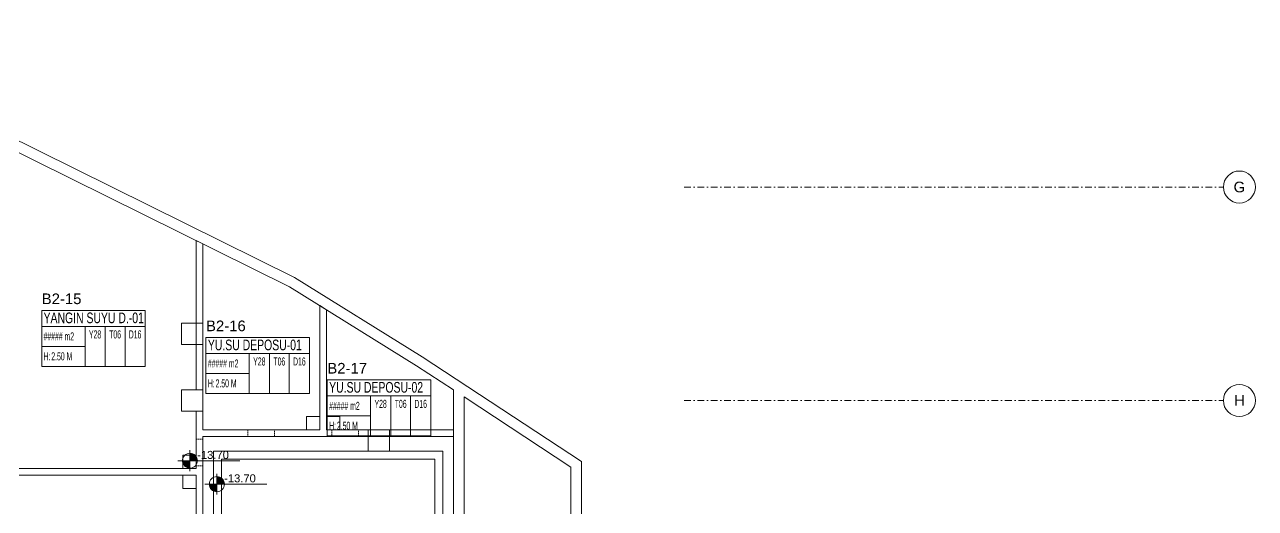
# Model space of a CAD drawing. Header units: metres. Extents: x -17822 to 152406, y -4219 to 19791.
# Drawn here: x 9953 to 14566, y 3635 to 5449 of the extents above; entities that cross this region are included whole.
import ezdxf
from ezdxf.enums import TextEntityAlignment as Align

# ---------------------------------------------------------------- set-up
doc = ezdxf.new("R2010")
doc.units = ezdxf.units.M
doc.header["$LTSCALE"] = 100
doc.header["$MEASUREMENT"] = 0
doc.linetypes.add('DASHDOT2', pattern=[0.5, 0.25, -0.125, 0, -0.125])
doc.linetypes.add('HIDDEN', pattern=[0.375, 0.25, -0.125])
doc.layers.get('0').update_dxf_attribs({"color": 9, "lineweight": 9})
for name, color, linetype, lineweight in [('01', 9, 'Continuous', 9), ('06D', 9, 'Continuous', 9), ('21', 9, 'Continuous', 9), ('21_mahal200', 9, 'Continuous', 9), ('24', 9, 'DASHDOT2', 9)]:
    doc.layers.add(name, color=color, linetype=linetype, lineweight=lineweight)
doc.styles.add('Arial', font='arial.ttf', dxfattribs={"height": 2.5})
doc.styles.add('MuuM_TEXT-ITALIC', font='ARIALNI.TTF')
doc.styles.add('MuuM_TEXT-STANDART', font='ARIALN.TTF')

# ---------------------------------------------------------------- blocks, each defined once
blk = doc.blocks.new('0_aks')
at = {"linetype": 'Continuous'}
blk.add_circle((0, 0), 3, dxfattribs=at)
at = {"style": 'Arial'}
blk.add_attdef('AKS', text='', height=2, dxfattribs=at).set_placement((0, 0), align=Align.MIDDLE_CENTER)
blk = doc.blocks.new('p-akslar_yeni')
at = {"layer": '24'}
for points in [[(18840, -3735), (20861, -3735)], [(18840, -4535), (20861, -4535)]]:
    blk.add_lwpolyline(points, dxfattribs=at)
at = {"layer": '21', "xscale": 20, "yscale": 20, "zscale": 20}
for p, values in [((20921, -3735), {'AKS': 'G'}), ((20921, -4535), {'AKS': 'H'})]:
    blk.add_blockref('0_aks', p, dxfattribs=at).add_auto_attribs(values)
blk = doc.blocks.new('p-kolon_80x80')
blk.add_lwpolyline([(-40, -40), (40, -40), (40, 40), (-40, 40)], close=True)
blk = doc.blocks.new('2.bod.sitatik')
at = {"layer": '01'}
for points in [[(11560, -6190), (11560, -4550.5), (11421.2, -4460.1), (10945.1, -4163.6), (9032, -3217.5)], [(9049.1, -3181.3), (10964.6, -4128.6), (11442.7, -4426.4), (12040, -4818.5), (12040, -5350), (12000, -5350), (12000, -4840.2), (11600, -4576.5), (11600, -5405), (11960, -5405), (11960, -5430), (11600, -5430), (11600, -6150), (12299.7, -6150), (12000, -5552.7), (12000, -5430), (12040, -5430), (12040, -5543.4), (12364.1, -6190), (12364.1, -6190), (12425, -6313.4), (12425, -8630)]]:
    blk.add_lwpolyline(points, dxfattribs=at)
for points in [[(10595, -4550), (10620, -4550), (10620, -4002.8), (10595, -3990.5)], [(10595, -4845), (10595, -4630), (10620, -4630), (10620, -4700), (11058.6, -4700), (11058.6, -4234.3), (11083.6, -4249.9), (11083.6, -4700), (11560, -4700), (11560, -4725), (10620, -4725), (10620, -5350), (10595, -5350), (10595, -4870), (9880, -4870), (9880, -5350), (9840, -5350), (9840, -4630), (9880, -4630), (9880, -4845)]]:
    blk.add_lwpolyline(points, close=True, dxfattribs=at)
for p in [(10580, -4340), (10580, -4590), (11280, -4740)]:
    blk.add_blockref('p-kolon_80x80', p, dxfattribs=at)
blk = doc.blocks.new('0_elevationtarget-p-bk')
h = blk.add_hatch(color=250)
h.paths.add_polyline_path([(1.88, 0, 0.414214), (0, 1.88), (0, 0)])
h.paths.add_polyline_path([(0, 0), (-1.88, 0, 0.414214), (0, -1.88)])
blk.add_line((0, -2.62), (0, 2.62))
blk.add_lwpolyline([(12.45, 0), (-3, 0)])
blk.add_circle((0, 0), 1.88)
at = {"style": 'Arial'}
blk.add_attdef('BITMISKOT', text='', height=2, dxfattribs=at).set_placement((4.5, 0), align=Align.BOTTOM_LEFT)
at = {"style": 'MuuM_TEXT-ITALIC'}
blk.add_attdef('FINISHINGFLOORLEVEL', text='', height=2, dxfattribs=at).set_placement((4.5, -0.59), align=Align.TOP_LEFT)
blk = doc.blocks.new('0_roomno2')
blk.add_lwpolyline([(19.38, -10.5), (0, -10.5), (0, 0), (19.38, 0)], close=True)
for points in [[(0, -3), (19.38, -3)], [(8.12, -3), (8.12, -10.5)], [(11.88, -3), (11.88, -10.5)], [(15.62, -3), (15.62, -10.5)], [(0, -6.75), (8.12, -6.75)]]:
    blk.add_lwpolyline(points)
at = {"style": 'MuuM_TEXT-STANDART', "width": 0.6}
blk.add_text('H:', height=1.5, dxfattribs=at).set_placement((0.35, -8.61), align=Align.MIDDLE_LEFT)
at = {"style": 'Arial'}
blk.add_attdef('ODANO', (0, 1.17), '', height=2, dxfattribs=at)
blk.add_attdef('MEKANADI', text='', height=2, dxfattribs=at).set_placement((0.35, -3), align=Align.BOTTOM_LEFT)
at = {"style": 'MuuM_TEXT-STANDART', "width": 0.6}
for tag, p in [('M2', (0.35, -4.88)), ('TEMIZTAVANYUKSEKLIGI', (1.8, -8.61))]:
    blk.add_attdef(tag, text='', height=1.5, dxfattribs=at).set_placement(p, align=Align.MIDDLE_LEFT)
for tag, p in [('YER01', (10, -4.5)), ('TAVAN01', (13.75, -4.5)), ('DUVAR01', (17.5, -4.5)), ('YER02', (10, -6.75)), ('TAVAN02', (13.75, -6.75)), ('DUVAR02', (17.5, -6.75)), ('YER03', (10, -9)), ('TAVAN03', (13.75, -9)), ('DUVAR03', (17.5, -9))]:
    blk.add_attdef(tag, text='', height=1.5, dxfattribs=at).set_placement(p, align=Align.MIDDLE_CENTER)
blk = doc.blocks.new('2.bod.Mimari')
at = {"layer": '06D'}
for points in [[(11008.64, -4650), (11058.64, -4650), (11058.64, -4700), (11008.64, -4700)], [(11083.64, -4650), (11133.64, -4650), (11133.64, -4700), (11083.64, -4700)], [(10545, -4795), (10595, -4795), (10595, -4845), (10545, -4845)], [(10545, -4870), (10595, -4870), (10595, -4920), (10545, -4920)]]:
    blk.add_lwpolyline(points, close=True, dxfattribs=at)
at = {"layer": '06D', "linetype": 'HIDDEN', "ltscale": 0.2}
for points in [[(10789.32, -4725), (10889.32, -4725), (10889.32, -4700), (10789.32, -4700)], [(11103.64, -4725), (11203.64, -4725), (11203.64, -4700), (11103.64, -4700)]]:
    blk.add_lwpolyline(points, close=True, dxfattribs=at)
for points in [[(10595, -4735.51), (10620, -4735.51)], [(10595, -4835.51), (10620, -4835.51)]]:
    blk.add_lwpolyline(points, dxfattribs=at)
at = {"layer": '06D'}
for points in [[(10810, -5840), (11520, -5840), (11520, -4780), (10660, -4780), (10660, -5690)], [(10690, -5690), (10690, -4810), (11490, -4810), (11490, -5810), (10810, -5810)]]:
    blk.add_lwpolyline(points, dxfattribs=at)
at = {"layer": '21'}
ref = blk.add_blockref('0_elevationtarget-p-bk', (10572.21, -4815.98), dxfattribs=dict(at, xscale=15, yscale=15, zscale=15))
ref.add_attrib('BITMISKOT', '-13.70', dxfattribs={"layer": '0', "height": 30, "style": 'Arial'}).set_placement((10599.52, -4818.16), align=Align.BOTTOM_LEFT)
ref = blk.add_blockref('0_elevationtarget-p-bk', (10673.12, -4903.8), dxfattribs=dict(at, xscale=15, yscale=15, zscale=15))
ref.add_attrib('BITMISKOT', '-13.70', dxfattribs={"layer": '0', "height": 30, "style": 'Arial'}).set_placement((10700.44, -4905.99), align=Align.BOTTOM_LEFT)
at = {"layer": '21_mahal200'}
ref = blk.add_blockref('0_roomno2', (10016.54, -4252.45), dxfattribs=dict(at, xscale=20, yscale=20, zscale=20))
ref.add_attrib('ODANO', 'B2-15', (10016.54, -4229.05), dxfattribs={"layer": '0', "height": 40, "style": 'Arial'})
ref.add_attrib('MEKANADI', 'YANGIN SUYU D.-01', dxfattribs={"layer": '0', "height": 40, "style": 'Arial', "width": 0.7}).set_placement((10023.54, -4312.45), align=Align.BOTTOM_LEFT)
ref.add_attrib('M2', '##### m2', dxfattribs={"layer": '0', "height": 30, "style": 'MuuM_TEXT-STANDART', "width": 0.6}).set_placement((10023.54, -4349.95), align=Align.MIDDLE_LEFT)
ref.add_attrib('TEMIZTAVANYUKSEKLIGI', '2.50 M', dxfattribs={"layer": '0', "height": 30, "style": 'MuuM_TEXT-STANDART', "width": 0.6}).set_placement((10052.54, -4424.61), align=Align.MIDDLE_LEFT)
ref.add_attrib('YER01', 'Y28', dxfattribs={"layer": '0', "height": 30, "style": 'MuuM_TEXT-STANDART', "width": 0.6}).set_placement((10216.54, -4342.45), align=Align.MIDDLE_CENTER)
ref.add_attrib('TAVAN01', 'T06', dxfattribs={"layer": '0', "height": 30, "style": 'MuuM_TEXT-STANDART', "width": 0.6}).set_placement((10291.54, -4342.45), align=Align.MIDDLE_CENTER)
ref.add_attrib('DUVAR01', 'D16', dxfattribs={"layer": '0', "height": 30, "style": 'MuuM_TEXT-STANDART', "width": 0.6}).set_placement((10366.54, -4342.45), align=Align.MIDDLE_CENTER)
ref = blk.add_blockref('0_roomno2', (10632.38, -4353.92), dxfattribs=dict(at, xscale=20, yscale=20, zscale=20))
ref.add_attrib('ODANO', 'B2-16', (10632.38, -4330.52), dxfattribs={"layer": '0', "height": 40, "style": 'Arial'})
ref.add_attrib('MEKANADI', 'YU.SU DEPOSU-01', dxfattribs={"layer": '0', "height": 40, "style": 'Arial', "width": 0.7}).set_placement((10639.38, -4413.92), align=Align.BOTTOM_LEFT)
ref.add_attrib('M2', '##### m2', dxfattribs={"layer": '0', "height": 30, "style": 'MuuM_TEXT-STANDART', "width": 0.6}).set_placement((10639.38, -4451.42), align=Align.MIDDLE_LEFT)
ref.add_attrib('TEMIZTAVANYUKSEKLIGI', '2.50 M', dxfattribs={"layer": '0', "height": 30, "style": 'MuuM_TEXT-STANDART', "width": 0.6}).set_placement((10668.38, -4526.08), align=Align.MIDDLE_LEFT)
ref.add_attrib('YER01', 'Y28', dxfattribs={"layer": '0', "height": 30, "style": 'MuuM_TEXT-STANDART', "width": 0.6}).set_placement((10832.38, -4443.92), align=Align.MIDDLE_CENTER)
ref.add_attrib('TAVAN01', 'T06', dxfattribs={"layer": '0', "height": 30, "style": 'MuuM_TEXT-STANDART', "width": 0.6}).set_placement((10907.38, -4443.92), align=Align.MIDDLE_CENTER)
ref.add_attrib('DUVAR01', 'D16', dxfattribs={"layer": '0', "height": 30, "style": 'MuuM_TEXT-STANDART', "width": 0.6}).set_placement((10982.38, -4443.92), align=Align.MIDDLE_CENTER)
ref = blk.add_blockref('0_roomno2', (11087.08, -4512.78), dxfattribs=dict(at, xscale=20, yscale=20, zscale=20))
ref.add_attrib('ODANO', 'B2-17', (11087.08, -4489.38), dxfattribs={"layer": '0', "height": 40, "style": 'Arial'})
ref.add_attrib('MEKANADI', 'YU.SU DEPOSU-02', dxfattribs={"layer": '0', "height": 40, "style": 'Arial', "width": 0.7}).set_placement((11094.08, -4572.78), align=Align.BOTTOM_LEFT)
ref.add_attrib('M2', '##### m2', dxfattribs={"layer": '0', "height": 30, "style": 'MuuM_TEXT-STANDART', "width": 0.6}).set_placement((11094.08, -4610.28), align=Align.MIDDLE_LEFT)
ref.add_attrib('TEMIZTAVANYUKSEKLIGI', '2.50 M', dxfattribs={"layer": '0', "height": 30, "style": 'MuuM_TEXT-STANDART', "width": 0.6}).set_placement((11123.08, -4684.94), align=Align.MIDDLE_LEFT)
ref.add_attrib('YER01', 'Y28', dxfattribs={"layer": '0', "height": 30, "style": 'MuuM_TEXT-STANDART', "width": 0.6}).set_placement((11287.08, -4602.78), align=Align.MIDDLE_CENTER)
ref.add_attrib('TAVAN01', 'T06', dxfattribs={"layer": '0', "height": 30, "style": 'MuuM_TEXT-STANDART', "width": 0.6}).set_placement((11362.08, -4602.78), align=Align.MIDDLE_CENTER)
ref.add_attrib('DUVAR01', 'D16', dxfattribs={"layer": '0', "height": 30, "style": 'MuuM_TEXT-STANDART', "width": 0.6}).set_placement((11437.08, -4602.78), align=Align.MIDDLE_CENTER)

msp = doc.modelspace()

# ---------------------------------------------------------------- block references
for name in ['2.bod.sitatik', '2.bod.Mimari']:
    msp.add_blockref(name, (0, 8630))
at = {"layer": '24'}
msp.add_blockref('p-akslar_yeni', (-6415, 8575), dxfattribs=at)
msp.add_blockref('p-akslar_yeni', (-6415, 8575), dxfattribs=at)

doc.saveas('drawing.dxf')
